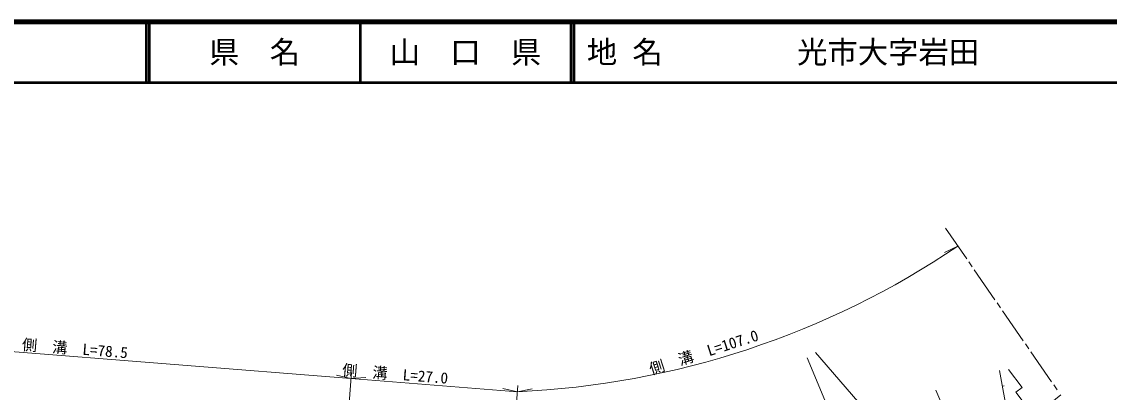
# Model space of a CAD drawing. Units: millimetres, scale not verified. Extents: x 40000 to 680000, y 20000 to 380000.
# Drawn here: x 277260 to 456458, y 318976 to 380000 of the extents above; entities that cross this region are included whole.
import ezdxf
from ezdxf.enums import TextEntityAlignment as Align

# ---------------------------------------------------------------- set-up
doc = ezdxf.new("R2010")
doc.units = ezdxf.units.MM
doc.header["$LTSCALE"] = 1000
doc.linetypes.add('CHAIN', pattern=[18.5, 12, -1.5, 3.5, -1.5])
for name, color, linetype, lineweight in [('M-BGD', 7, 'Continuous', 13), ('M-BMK', 2, 'CHAIN', 13), ('M-STR-HTXT', 7, 'Continuous', 13), ('M-TTL', 2, 'Continuous', 140), ('M-TTL-LINE', 7, 'Continuous', 50)]:
    doc.layers.add(name, color=color, linetype=linetype, lineweight=lineweight)
doc.layers.add('M-TTL-TXT', color=7, linetype='Continuous')
doc.styles.add('ＭＳ ゴシック', font='')
doc.styles.get('ＭＳ ゴシック').set_extended_font_data('MS Gothic')

msp = doc.modelspace()

# ---------------------------------------------------------------- linework, layer by layer
at = {"layer": 'M-BGD'}
for p, q in [((440507, 311136), (438349, 322561)), ((438837, 319980), (439132, 320035))]:
    msp.add_line(p, q, dxfattribs=at)
for points in [[(439872, 322699), (442115, 319778), (441059, 318968), (444113, 314989), (448461, 318525)], [(418537, 314165), (424419, 301012), (429631, 303096), (428833, 305091), (433154, 307035), (427877, 319293)]]:
    msp.add_lwpolyline(points, dxfattribs=at)
at = {"layer": 'M-BMK'}
for p, q in [((432966, 340928), (429454, 346006)), ((433876, 339612), (433307, 340434)), ((437630, 334184), (434217, 339118)), ((438541, 332868), (437972, 333690)), ((442295, 327440), (438882, 332374)), ((443205, 326124), (442636, 326946)), ((446959, 320696), (443546, 325630)), ((447869, 319380), (447301, 320202))]:
    msp.add_line(p, q, dxfattribs=at)
at = {"layer": 'M-STR-HTXT'}
for p, q in [((431504, 343042), (429292, 341977)), ((331514, 321244), (253406, 327445)), ((420187, 292381), (406680, 324670)), ((431020, 299118), (408035, 325512)), ((328690, 285683), (331593, 322241)), ((331514, 321244), (329117, 321777)), ((331514, 321244), (333964, 321392)), ((358942, 319066), (331514, 321244)), ((355816, 279691), (359022, 320063)), ((358942, 319066), (356546, 319599)), ((358942, 319066), (361353, 319534))]:
    msp.add_line(p, q, dxfattribs=at)
msp.add_arc((352710, 459717), 140789, 272.5373, 304.03224, dxfattribs=at)
at = {"layer": 'M-TTL'}
msp.add_line((680000, 380000), (40000, 380000), dxfattribs=at)
at = {"layer": 'M-TTL-LINE'}
for p, q in [((297750, 380000), (297750, 370000)), ((298250, 380000), (298250, 370000)), ((333000, 380000), (333000, 370000)), ((367750, 380000), (367750, 370000)), ((368250, 380000), (368250, 370000)), ((40000, 370000), (680000, 370000))]:
    msp.add_line(p, q, dxfattribs=at)

# ---------------------------------------------------------------- texts
at = {"layer": 'M-STR-HTXT', "style": 'ＭＳ ゴシック'}
for s, rotation, p in [('側\u3000溝\u3000L=78.5', 355.461, (285906, 324709)), ('側\u3000溝\u3000L=107.0', 17.764, (390093, 324177)), ('側\u3000溝\u3000L=27.0', 355.461, (338674, 320520))]:
    msp.add_text(s, height=1833, rotation=rotation, dxfattribs=at).set_placement(p, align=Align.BOTTOM_CENTER)
at = {"layer": 'M-TTL-TXT', "style": 'ＭＳ ゴシック'}
for s, p in [('県\u3000名', (315625, 375000)), ('山\u3000口\u3000県', (350375, 375000))]:
    msp.add_text(s, height=3666, dxfattribs=at).set_placement(p, align=Align.MIDDLE_CENTER)
for s, p in [('地 名', (370380, 375000)), ('光市大字岩田', (405024, 375000))]:
    msp.add_text(s, height=3666, dxfattribs=at).set_placement(p, align=Align.MIDDLE_LEFT)

doc.saveas('drawing.dxf')
